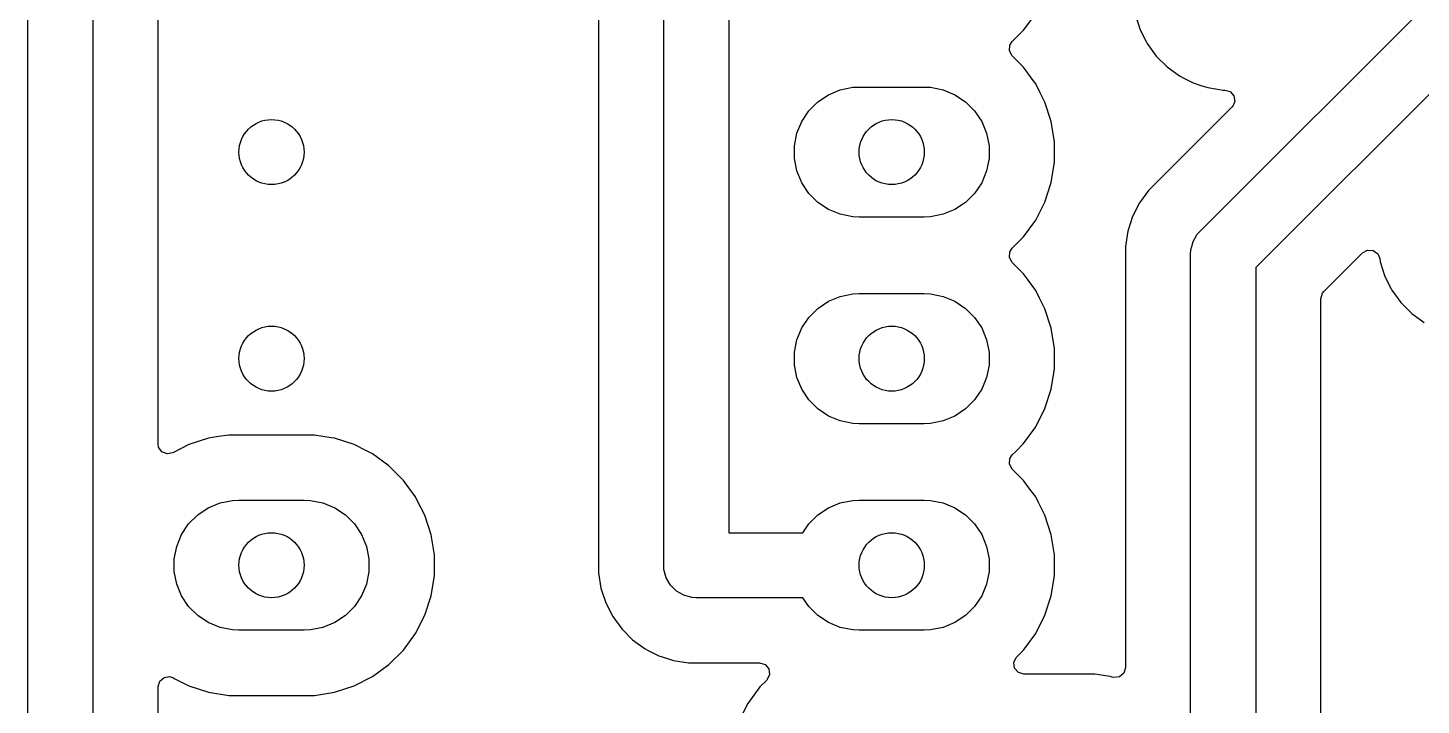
# Model space of a CAD drawing. Extents: x 44.5 to 133, y -119 to -55.5.
# Drawn here: x 61.2 to 78.32, y -104.42 to -96.09 of the extents above; entities that cross this region are included whole.
import ezdxf

# ---------------------------------------------------------------- set-up
doc = ezdxf.new("R2010")
doc.units = 0
doc.layers.add('BLACK', color=7, linetype='CONTINUOUS')

msp = doc.modelspace()

# ---------------------------------------------------------------- linework, layer by layer
at = {"layer": 'BLACK', "linetype": 'CONTINUOUS'}
for p, q in [((68.2078, -87.365513), (68.2078, -102.794486)), ((69.0083, -102.7), (69.0083, -87.46)), ((69.8083, -87.86), (69.8083, -102.3)), ((75.599357, -98.591657), (78.8897, -95.301314)), ((62.7965, -101.20758), (62.7965, -95.67332)), ((61.996, -95.7678), (61.996, -105.776714)), ((79.572543, -95.749843), (76.2822, -99.040186)), ((61.196, -105.9424), (61.196, -95.933486)), ((73.430793, -96.122656), (73.57887, -95.918845)), ((74.804859, -95.937818), (74.863254, -96.117536)), ((73.29113, -96.262319), (73.360904, -96.192545)), ((73.360904, -96.192545), (73.430793, -96.122656)), ((74.863254, -96.117536), (74.937025, -96.262319)), ((73.257645, -96.376358), (73.262629, -96.306666)), ((73.29113, -96.437681), (73.257645, -96.376358)), ((73.262629, -96.306666), (73.29113, -96.262319)), ((74.937025, -96.262319), (74.94904, -96.285899)), ((74.94904, -96.285899), (75.06011, -96.438773)), ((73.430794, -96.577345), (73.29113, -96.437681)), ((75.06011, -96.438773), (75.193727, -96.57239)), ((73.430798, -96.57735), (73.430794, -96.577345)), ((73.549562, -96.740816), (73.430798, -96.57735)), ((75.193727, -96.57239), (75.346601, -96.68346)), ((75.346601, -96.68346), (75.400534, -96.71094)), ((75.400534, -96.71094), (75.514963, -96.769245)), ((71.032883, -96.914463), (71.177772, -96.854448)), ((71.177772, -96.854448), (71.331586, -96.823852)), ((71.331586, -96.823852), (71.41, -96.82)), ((71.41, -96.82), (72.21, -96.82)), ((72.21, -96.82), (72.288414, -96.823852)), ((72.288414, -96.823852), (72.442228, -96.854448)), ((72.442228, -96.854448), (72.587117, -96.914463)), ((73.57887, -96.781155), (73.549562, -96.740816)), ((73.634766, -96.890858), (73.57887, -96.781155)), ((73.693239, -97.005616), (73.634766, -96.890858)), ((75.514963, -96.769245), (75.514965, -96.769245)), ((75.514965, -96.769245), (75.514968, -96.769247)), ((75.514968, -96.769247), (75.610185, -96.800185)), ((75.610185, -96.800185), (75.694681, -96.82764)), ((75.694681, -96.82764), (75.881314, -96.8572)), ((75.881314, -96.8572), (75.902373, -96.8572)), ((75.902373, -96.8572), (75.969412, -96.876885)), ((75.969412, -96.876885), (76.015167, -96.929689)), ((70.791592, -97.112485), (70.902485, -97.001592)), ((70.902485, -97.001592), (71.032883, -96.914463)), ((72.587117, -96.914463), (72.717515, -97.001592)), ((72.717515, -97.001592), (72.828408, -97.112485)), ((73.693239, -97.005618), (73.693239, -97.005616)), ((73.693241, -97.005621), (73.693239, -97.005618)), ((73.77109, -97.245215), (73.693241, -97.005621)), ((75.996086, -97.062403), (75.990054, -97.068881)), ((76.025111, -96.998847), (75.996086, -97.062403)), ((76.015167, -96.929689), (76.025111, -96.998847)), ((70.704463, -97.242883), (70.791592, -97.112485)), ((72.828408, -97.112485), (72.915537, -97.242883)), ((75.990054, -97.068881), (74.966508, -98.092427)), ((70.613852, -97.541586), (70.644448, -97.387772)), ((70.644448, -97.387772), (70.704463, -97.242883)), ((72.915537, -97.242883), (72.975552, -97.387772)), ((72.975552, -97.387772), (73.006148, -97.541586)), ((73.8105, -97.494038), (73.77109, -97.245215)), ((70.613852, -97.698414), (70.613852, -97.541586)), ((73.006148, -97.541586), (73.006148, -97.698414)), ((73.8105, -97.745962), (73.8105, -97.494038)), ((70.644448, -97.852228), (70.613852, -97.698414)), ((73.006148, -97.698414), (72.975552, -97.852228)), ((73.77109, -97.994785), (73.8105, -97.745962)), ((70.704463, -97.997117), (70.644448, -97.852228)), ((72.975552, -97.852228), (72.915537, -97.997117)), ((70.791592, -98.127515), (70.704463, -97.997117)), ((72.915537, -97.997117), (72.828408, -98.127515)), ((73.693241, -98.234379), (73.77109, -97.994785)), ((70.902485, -98.238408), (70.791592, -98.127515)), ((71.032883, -98.325537), (70.902485, -98.238408)), ((72.717515, -98.238408), (72.587117, -98.325537)), ((72.828408, -98.127515), (72.717515, -98.238408)), ((73.57887, -98.458845), (73.693241, -98.234379)), ((74.85544, -98.2453), (74.769654, -98.413663)), ((74.867888, -98.228168), (74.85544, -98.2453)), ((74.966504, -98.092432), (74.867888, -98.228167)), ((74.867888, -98.228167), (74.867888, -98.228168)), ((74.966508, -98.092427), (74.966504, -98.092432)), ((71.177772, -98.385552), (71.032883, -98.325537)), ((71.331586, -98.416148), (71.177772, -98.385552)), ((71.41, -98.42), (71.331586, -98.416148)), ((72.21, -98.42), (71.41, -98.42)), ((72.288414, -98.416148), (72.21, -98.42)), ((72.442228, -98.385552), (72.288414, -98.416148)), ((72.587117, -98.325537), (72.442228, -98.385552)), ((74.769654, -98.413663), (74.711259, -98.593381)), ((73.430793, -98.662656), (73.57887, -98.458845)), ((74.711259, -98.593381), (74.6817, -98.780013)), ((75.564859, -98.630995), (75.599357, -98.591657)), ((73.29113, -98.802319), (73.339877, -98.753572)), ((73.339877, -98.753572), (73.430793, -98.662656)), ((75.49695, -98.780013), (75.512648, -98.721426)), ((75.512648, -98.721426), (75.564859, -98.630995)), ((73.257645, -98.916358), (73.262629, -98.846666)), ((73.29113, -98.977681), (73.257645, -98.916358)), ((73.262629, -98.846666), (73.29113, -98.802319)), ((74.6817, -98.780013), (74.6817, -103.959759)), ((75.4822, -98.8745), (75.485622, -98.82229)), ((75.4822, -107.322214), (75.4822, -98.8745)), ((75.485622, -98.82229), (75.49695, -98.780013)), ((77.354544, -99.099919), (77.595429, -98.859033)), ((77.595429, -98.859033), (77.65675, -98.82555)), ((77.65675, -98.82555), (77.726441, -98.830534)), ((77.726441, -98.830534), (77.782375, -98.872405)), ((77.782375, -98.872405), (77.805581, -98.927318)), ((77.805581, -98.927318), (77.812359, -98.970118)), ((73.430794, -99.117345), (73.29113, -98.977681)), ((73.430798, -99.11735), (73.430794, -99.117345)), ((73.477107, -99.18109), (73.430798, -99.11735)), ((76.2822, -99.040186), (76.2822, -107.4879)), ((77.119019, -99.335444), (77.354544, -99.099919)), ((77.812359, -98.970118), (77.870754, -99.149836)), ((73.57887, -99.321155), (73.477107, -99.18109)), ((77.870754, -99.149836), (77.947671, -99.300793)), ((70.902485, -99.541592), (71.032883, -99.454463)), ((71.032883, -99.454463), (71.177772, -99.394448)), ((71.177772, -99.394448), (71.331586, -99.363852)), ((71.331586, -99.363852), (71.41, -99.36)), ((71.41, -99.36), (72.21, -99.36)), ((72.21, -99.36), (72.288414, -99.363852)), ((72.288414, -99.363852), (72.442228, -99.394448)), ((72.442228, -99.394448), (72.587117, -99.454463)), ((72.587117, -99.454463), (72.717515, -99.541592)), ((73.627378, -99.416358), (73.57887, -99.321155)), ((73.693239, -99.545616), (73.627378, -99.416358)), ((77.0827, -99.423125), (77.102385, -99.356086)), ((77.0827, -107.582386), (77.0827, -99.423125)), ((77.102385, -99.356086), (77.119019, -99.335444)), ((77.947671, -99.300793), (77.95654, -99.318199)), ((77.95654, -99.318199), (78.06761, -99.471074)), ((70.791592, -99.652485), (70.902485, -99.541592)), ((72.717515, -99.541592), (72.828408, -99.652485)), ((73.693239, -99.545618), (73.693239, -99.545616)), ((73.693241, -99.545621), (73.693239, -99.545618)), ((73.77109, -99.785215), (73.693241, -99.545621)), ((78.06761, -99.471074), (78.201226, -99.60469)), ((78.201226, -99.60469), (78.354101, -99.71576)), ((70.644448, -99.927772), (70.704463, -99.782883)), ((70.704463, -99.782883), (70.791592, -99.652485)), ((72.828408, -99.652485), (72.915537, -99.782883)), ((72.915537, -99.782883), (72.975552, -99.927772)), ((73.8105, -100.034038), (73.77109, -99.785215)), ((70.613852, -100.081586), (70.644448, -99.927772)), ((72.975552, -99.927772), (73.006148, -100.081586)), ((70.613852, -100.238414), (70.613852, -100.081586)), ((73.006148, -100.081586), (73.006148, -100.238414)), ((73.8105, -100.285962), (73.8105, -100.034038)), ((70.644448, -100.392228), (70.613852, -100.238414)), ((73.006148, -100.238414), (72.975552, -100.392228)), ((73.77109, -100.534785), (73.8105, -100.285962)), ((70.704463, -100.537117), (70.644448, -100.392228)), ((72.975552, -100.392228), (72.915537, -100.537117)), ((70.791592, -100.667515), (70.704463, -100.537117)), ((72.915537, -100.537117), (72.828408, -100.667515)), ((73.693241, -100.774379), (73.77109, -100.534785)), ((70.902485, -100.778408), (70.791592, -100.667515)), ((71.032883, -100.865537), (70.902485, -100.778408)), ((72.717515, -100.778408), (72.587117, -100.865537)), ((72.828408, -100.667515), (72.717515, -100.778408)), ((73.57887, -100.998845), (73.693241, -100.774379)), ((71.177772, -100.925552), (71.032883, -100.865537)), ((71.331586, -100.956148), (71.177772, -100.925552)), ((71.41, -100.96), (71.331586, -100.956148)), ((72.21, -100.96), (71.41, -100.96)), ((72.288414, -100.956148), (72.21, -100.96)), ((72.442228, -100.925552), (72.288414, -100.956148)), ((72.587117, -100.865537), (72.442228, -100.925552)), ((73.430793, -101.202656), (73.57887, -100.998845)), ((63.415214, -101.13891), (63.175613, -101.216761)), ((63.539626, -101.119205), (63.415214, -101.13891)), ((63.664038, -101.0995), (63.539626, -101.119205)), ((64.715962, -101.0995), (63.664038, -101.0995)), ((64.923462, -101.132365), (64.715962, -101.0995)), ((64.964785, -101.13891), (64.923462, -101.132365)), ((65.204383, -101.21676), (64.964785, -101.13891)), ((62.803128, -101.247578), (62.7965, -101.20758)), ((62.843385, -101.304684), (62.803128, -101.247578)), ((62.908125, -101.330961), (62.843385, -101.304684)), ((62.976794, -101.318065), (62.908125, -101.330961)), ((63.175613, -101.216761), (62.976794, -101.318065)), ((65.358747, -101.295413), (65.204383, -101.21676)), ((65.428845, -101.33113), (65.358747, -101.295413)), ((65.428847, -101.331131), (65.428845, -101.33113)), ((65.428848, -101.331132), (65.428847, -101.331131)), ((65.632649, -101.479201), (65.428848, -101.331132)), ((73.262629, -101.386666), (73.29113, -101.342319)), ((73.29113, -101.342319), (73.333702, -101.299747)), ((73.333702, -101.299747), (73.430793, -101.202656)), ((65.632654, -101.479205), (65.632649, -101.479201)), ((65.810794, -101.657345), (65.632654, -101.479205)), ((73.257645, -101.456358), (73.262629, -101.386666)), ((73.29113, -101.517681), (73.257645, -101.456358)), ((65.810798, -101.65735), (65.810794, -101.657345)), ((65.888229, -101.763926), (65.810798, -101.65735)), ((73.430794, -101.657345), (73.29113, -101.517681)), ((73.430798, -101.65735), (73.430794, -101.657345)), ((73.508229, -101.763926), (73.430798, -101.65735)), ((65.95887, -101.861155), (65.888229, -101.763926)), ((73.57887, -101.861155), (73.508229, -101.763926)), ((63.282485, -102.081592), (63.412883, -101.994463)), ((63.412883, -101.994463), (63.557772, -101.934448)), ((63.557772, -101.934448), (63.711586, -101.903852)), ((63.711586, -101.903852), (63.79, -101.9)), ((63.79, -101.9), (64.59, -101.9)), ((64.59, -101.9), (64.668414, -101.903852)), ((64.668414, -101.903852), (64.822228, -101.934448)), ((64.822228, -101.934448), (64.967117, -101.994463)), ((64.967117, -101.994463), (65.097515, -102.081592)), ((65.988308, -101.918931), (65.95887, -101.861155)), ((66.073239, -102.085616), (65.988308, -101.918931)), ((70.902485, -102.081592), (71.032883, -101.994463)), ((71.032883, -101.994463), (71.177772, -101.934448)), ((71.177772, -101.934448), (71.331586, -101.903852)), ((71.331586, -101.903852), (71.41, -101.9)), ((71.41, -101.9), (72.21, -101.9)), ((72.21, -101.9), (72.288414, -101.903852)), ((72.288414, -101.903852), (72.442228, -101.934448)), ((72.442228, -101.934448), (72.587117, -101.994463)), ((72.587117, -101.994463), (72.717515, -102.081592)), ((73.608308, -101.918931), (73.57887, -101.861155)), ((73.693239, -102.085616), (73.608308, -101.918931)), ((63.084463, -102.322883), (63.171592, -102.192485)), ((63.171592, -102.192485), (63.282485, -102.081592)), ((65.097515, -102.081592), (65.208408, -102.192485)), ((65.208408, -102.192485), (65.295537, -102.322883)), ((66.073239, -102.085618), (66.073239, -102.085616)), ((66.073241, -102.085621), (66.073239, -102.085618)), ((66.15109, -102.325215), (66.073241, -102.085621)), ((70.719753, -102.3), (70.791592, -102.192485)), ((70.791592, -102.192485), (70.902485, -102.081592)), ((72.717515, -102.081592), (72.828408, -102.192485)), ((72.828408, -102.192485), (72.915537, -102.322883)), ((73.693239, -102.085618), (73.693239, -102.085616)), ((73.693241, -102.085621), (73.693239, -102.085618)), ((73.77109, -102.325215), (73.693241, -102.085621)), ((63.024448, -102.467772), (63.084463, -102.322883)), ((65.295537, -102.322883), (65.355552, -102.467772)), ((66.1905, -102.574038), (66.15109, -102.325215)), ((69.8083, -102.3), (70.719753, -102.3)), ((72.915537, -102.322883), (72.975552, -102.467772)), ((73.8105, -102.574038), (73.77109, -102.325215)), ((62.993852, -102.621586), (63.024448, -102.467772)), ((65.355552, -102.467772), (65.386148, -102.621586)), ((72.975552, -102.467772), (73.006148, -102.621586)), ((62.993852, -102.778414), (62.993852, -102.621586)), ((65.386148, -102.621586), (65.386148, -102.778414)), ((66.1905, -102.825962), (66.1905, -102.574038)), ((69.011722, -102.75221), (69.0083, -102.7)), ((73.006148, -102.621586), (73.006148, -102.778414)), ((73.8105, -102.825962), (73.8105, -102.574038)), ((63.024448, -102.932228), (62.993852, -102.778414)), ((65.386148, -102.778414), (65.355552, -102.932228)), ((66.15109, -103.074785), (66.1905, -102.825962)), ((68.2078, -102.794486), (68.237359, -102.981118)), ((69.038748, -102.853073), (69.011722, -102.75221)), ((69.090959, -102.943505), (69.038748, -102.853073)), ((73.006148, -102.778414), (72.975552, -102.932228)), ((73.77109, -103.074785), (73.8105, -102.825962)), ((63.084463, -103.077117), (63.024448, -102.932228)), ((65.355552, -102.932228), (65.295537, -103.077117)), ((68.237359, -102.981118), (68.295754, -103.160836)), ((69.164795, -103.017341), (69.090959, -102.943505)), ((69.255227, -103.069552), (69.164795, -103.017341)), ((72.975552, -102.932228), (72.915537, -103.077117)), ((63.171592, -103.207515), (63.084463, -103.077117)), ((63.282485, -103.318408), (63.171592, -103.207515)), ((65.208408, -103.207515), (65.097515, -103.318408)), ((65.295537, -103.077117), (65.208408, -103.207515)), ((66.073241, -103.314379), (66.15109, -103.074785)), ((68.295754, -103.160836), (68.373989, -103.314379)), ((69.35609, -103.096578), (69.255227, -103.069552)), ((69.4083, -103.1), (69.35609, -103.096578)), ((70.719753, -103.1), (69.4083, -103.1)), ((70.791592, -103.207515), (70.719753, -103.1)), ((70.902485, -103.318408), (70.791592, -103.207515)), ((72.828408, -103.207515), (72.717515, -103.318408)), ((72.915537, -103.077117), (72.828408, -103.207515)), ((73.693241, -103.314379), (73.77109, -103.074785)), ((63.412883, -103.405537), (63.282485, -103.318408)), ((65.097515, -103.318408), (64.967117, -103.405537)), ((65.95887, -103.538845), (66.073241, -103.314379)), ((68.373989, -103.314379), (68.38154, -103.329199)), ((68.38154, -103.329199), (68.49261, -103.482073)), ((71.032883, -103.405537), (70.902485, -103.318408)), ((72.717515, -103.318408), (72.587117, -103.405537)), ((73.57887, -103.538845), (73.693241, -103.314379)), ((63.557772, -103.465552), (63.412883, -103.405537)), ((63.711586, -103.496148), (63.557772, -103.465552)), ((63.79, -103.5), (63.711586, -103.496148)), ((64.59, -103.5), (63.79, -103.5)), ((64.668414, -103.496148), (64.59, -103.5)), ((64.822228, -103.465552), (64.668414, -103.496148)), ((64.967117, -103.405537), (64.822228, -103.465552)), ((65.810793, -103.742656), (65.95887, -103.538845)), ((68.49261, -103.482073), (68.626227, -103.61569)), ((71.177772, -103.465552), (71.032883, -103.405537)), ((71.331586, -103.496148), (71.177772, -103.465552)), ((71.41, -103.5), (71.331586, -103.496148)), ((72.21, -103.5), (71.41, -103.5)), ((72.288414, -103.496148), (72.21, -103.5)), ((72.442228, -103.465552), (72.288414, -103.496148)), ((72.587117, -103.405537), (72.442228, -103.465552)), ((73.430793, -103.742656), (73.57887, -103.538845)), ((68.626227, -103.61569), (68.779101, -103.72676)), ((68.779101, -103.72676), (68.810295, -103.742654)), ((65.632656, -103.920793), (65.810793, -103.742656)), ((68.810295, -103.742654), (68.947463, -103.812545)), ((68.947463, -103.812545), (68.947465, -103.812545)), ((68.947465, -103.812545), (68.947468, -103.812547)), ((68.947468, -103.812547), (69.043797, -103.843846)), ((69.043797, -103.843846), (69.127181, -103.87094)), ((69.127181, -103.87094), (69.313814, -103.9005)), ((69.313814, -103.9005), (69.313819, -103.9005)), ((69.313819, -103.9005), (70.186689, -103.9005)), ((70.186689, -103.9005), (70.253728, -103.920185)), ((73.310573, -103.897853), (73.339598, -103.834297)), ((73.320517, -103.967011), (73.310573, -103.897853)), ((73.339598, -103.834297), (73.34563, -103.827819)), ((73.34563, -103.827819), (73.376106, -103.797343)), ((73.376106, -103.797343), (73.430793, -103.742656)), ((62.816185, -104.12538), (62.868989, -104.079625)), ((62.868989, -104.079625), (62.938147, -104.069681)), ((62.938147, -104.069681), (62.976793, -104.081933)), ((62.976793, -104.081933), (62.994452, -104.090931)), ((65.204379, -104.183241), (65.428845, -104.06887)), ((65.428845, -104.06887), (65.632656, -103.920793)), ((70.253728, -103.920185), (70.299483, -103.972989)), ((70.309427, -104.042147), (70.280402, -104.105703)), ((70.299483, -103.972989), (70.309427, -104.042147)), ((73.366272, -104.019815), (73.320517, -103.967011)), ((73.433311, -104.0395), (73.366272, -104.019815)), ((74.304481, -104.0395), (73.433311, -104.0395)), ((74.304681, -104.0395), (74.304481, -104.0395)), ((74.306181, -104.0395), (74.304681, -104.0395)), ((74.306186, -104.0395), (74.306181, -104.0395)), ((74.492819, -104.06906), (74.306186, -104.0395)), ((74.519384, -104.077691), (74.492819, -104.06906)), ((74.540053, -104.082497), (74.519384, -104.077691)), ((74.609211, -104.072553), (74.540053, -104.082497)), ((74.662015, -104.026798), (74.609211, -104.072553)), ((74.6817, -103.959759), (74.662015, -104.026798)), ((62.7965, -104.192419), (62.816185, -104.12538)), ((62.7965, -105.393774), (62.7965, -104.192419)), ((62.994452, -104.090931), (63.175616, -104.183239)), ((63.175616, -104.183239), (63.175618, -104.183239)), ((63.175618, -104.183239), (63.175621, -104.183241)), ((63.175621, -104.183241), (63.415215, -104.26109)), ((64.964785, -104.26109), (65.204379, -104.183241)), ((70.189201, -104.19735), (70.041132, -104.401151)), ((70.189205, -104.197345), (70.189201, -104.19735)), ((70.27437, -104.112181), (70.189205, -104.197345)), ((70.280402, -104.105703), (70.27437, -104.112181)), ((63.415215, -104.26109), (63.664038, -104.3005)), ((63.664038, -104.3005), (63.664039, -104.3005)), ((63.664039, -104.3005), (64.715961, -104.3005)), ((64.715961, -104.3005), (64.715962, -104.3005)), ((64.715962, -104.3005), (64.964785, -104.26109)), ((70.041132, -104.401151), (69.92676, -104.625616))]:
    msp.add_line(p, q, dxfattribs=at)
at = {"layer": 'BLACK'}
for centre in [(64.19, -97.62), (71.81, -97.62), (64.19, -100.16), (71.81, -100.16), (64.19, -102.7), (71.81, -102.7)]:
    msp.add_circle(centre, 0.4, dxfattribs=at)
at = {"layer": 'WHITE'}
for centre in [(64.19, -97.62), (71.81, -97.62), (64.19, -100.16), (71.81, -100.16), (64.19, -102.7), (71.81, -102.7)]:
    msp.add_circle(centre, 0.4, dxfattribs=at)

doc.saveas('drawing.dxf')
